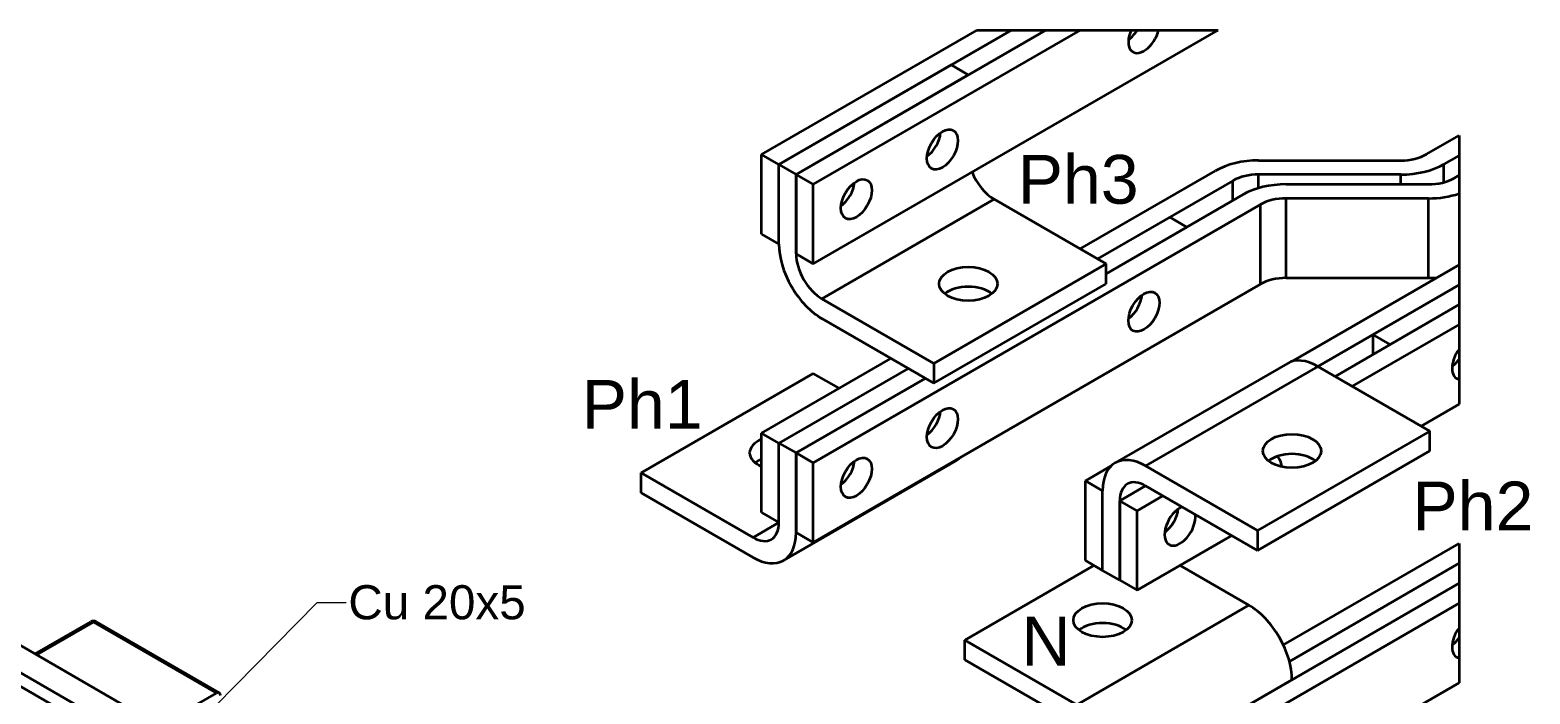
# Model space of a CAD drawing. Header units: millimetres. Extents: x -116965 to 323937, y 291661 to 566926.
# Drawn here: x -17859 to -17089, y 302800 to 303140 of the extents above; entities that cross this region are included whole.
import ezdxf

# ---------------------------------------------------------------- set-up
doc = ezdxf.new("R2010")
doc.units = ezdxf.units.MM
doc.layers.get('0').update_dxf_attribs({"lineweight": 18})
for name, color, linetype, lineweight in [('Symbols(Schneider)', 7, 'Continuous', 18), ('Visible Edges(Schneider)', 7, 'Continuous', 35), ('Visible Tangent Edges(Schneider)', 7, 'Continuous', 35)]:
    doc.layers.add(name, color=color, linetype=linetype, lineweight=lineweight)
doc.styles.add('schneder_1', font='micross.ttf')
doc.dimstyles.new('estilo_Schneider$7', dxfattribs={"dimscale": 5, "dimtxt": 3, "dimasz": 3, "dimexe": 2, "dimexo": 1, "dimgap": 0.3, "dimtad": 1, "dimtoh": 1, "dimrnd": 1e-08, "dimzin": 12, "dimtxsty": 'schneder_1', "dimblk": 'Filled-1', "dimcen": 0.09, "dimdle": 10, "dimclrd": 7, "dimclre": 7, "dimclrt": 7, "dimadec": 1, "dimazin": 3, "dimtfac": 0.5, "dimtdec": 3, "dimtmove": 0, "dimatfit": 3, "dimldrblk": 'Filled-1', "dimfxl": 1, "dimtolj": 1, "dimlwd": 15, "dimlwe": 25, "dimarcsym": 0})

# ---------------------------------------------------------------- blocks, each defined once
blk = doc.blocks.new('Filled-1')
at = {"color": 0}
for p, q in [((0, 0), (-1, 0.167)), ((-1, 0.167), (-1, -0.167)), ((-1, 0), (0, 0)), ((-1, -0.167), (0, 0))]:
    blk.add_line(p, q, dxfattribs=at)
at = {"color": 0, "flags": 128}
blk.add_lwpolyline([(-1, -0.167), (0, 0), (-1, 0.167), (-1, -0.167)], dxfattribs=at)
at = {"color": 0}
blk.add_solid([(-1, -0.167), (0, 0), (-1, 0.167), (-1, -0.167)], dxfattribs=at)

msp = doc.modelspace()

# ---------------------------------------------------------------- linework, layer by layer
at = {"layer": 'Visible Edges(Schneider)'}
for p, q in [((-17483.598181, 303076.529938), (-17373.053016, 303140.353219)), ((-17355.375346, 303140.353219), (-17474.759347, 303071.426834)), ((-17465.920512, 303066.323731), (-17337.697677, 303140.353219)), ((-17320.020008, 303140.353219), (-17457.081677, 303061.220627)), ((-17457.081677, 303020.395798), (-17249.309329, 303140.353219)), ((-17474.759347, 303071.426834), (-17386.370999, 303122.45787)), ((-17465.920512, 303066.32373), (-17377.532164, 303117.354767)), ((-17377.532164, 303117.354767), (-17386.370999, 303122.45787)), ((-17142.230713, 303076.638738), (-17125.539054, 303086.275671)), ((-17474.759347, 303071.426834), (-17483.598181, 303076.529938)), ((-17483.598181, 303035.705109), (-17483.598181, 303076.529938)), ((-17474.759347, 303071.426834), (-17465.920512, 303066.32373)), ((-17474.759347, 303030.602005), (-17474.759347, 303071.426834)), ((-17474.759347, 303030.602005), (-17474.759347, 303071.426834)), ((-17228.469935, 303073.468076), (-17155.488965, 303073.468076)), ((-17125.539054, 303076.069464), (-17133.391878, 303071.535634)), ((-17465.920512, 303025.498902), (-17465.920512, 303066.323731)), ((-17457.081677, 303061.220627), (-17465.920512, 303066.323731)), ((-17465.920512, 303066.32373), (-17465.920512, 303025.498901)), ((-17320.079738, 303028.050453), (-17250.567022, 303068.183639)), ((-17241.728187, 303063.080535), (-17311.240904, 303022.94735)), ((-17155.488965, 303066.251197), (-17228.469935, 303066.251197)), ((-17128.088577, 303064.391289), (-17125.539054, 303065.863257)), ((-17457.081677, 303020.395798), (-17457.081677, 303061.220627)), ((-17306.821486, 303015.292694), (-17236.424886, 303055.93619)), ((-17214.327799, 303061.220627), (-17141.346829, 303061.220627)), ((-17227.586052, 303050.833086), (-17457.081677, 302918.333725)), ((-17306.821486, 303020.395798), (-17364.273912, 303053.565971)), ((-17141.346829, 303054.003749), (-17214.327799, 303054.003749)), ((-17274.117797, 303044.380385), (-17311.240904, 303022.94735)), ((-17306.821486, 303015.292694), (-17265.278963, 303039.277281)), ((-17265.278963, 303039.277281), (-17274.117797, 303044.380385)), ((-17483.598181, 303035.705109), (-17474.759347, 303030.602005)), ((-17465.920512, 303025.498902), (-17457.081677, 303020.395798)), ((-17395.209834, 302969.364761), (-17306.821486, 303020.395798)), ((-17306.821486, 303010.18959), (-17306.821486, 303020.395798)), ((-17211.362071, 302970.385382), (-17125.539054, 303019.935324)), ((-17457.081677, 302877.508896), (-17227.586052, 303010.008257)), ((-17395.209834, 302959.158554), (-17306.821486, 303010.18959)), ((-17214.327799, 303013.17892), (-17141.346829, 303013.17892)), ((-17125.539054, 303009.729116), (-17198.103819, 302967.83383)), ((-17125.539054, 303009.729116), (-17169.819547, 302984.163762)), ((-17452.66226, 303002.534935), (-17395.209834, 302969.364761)), ((-17189.264984, 302962.730727), (-17125.539054, 302999.522909)), ((-17160.980713, 302979.060658), (-17125.539054, 302999.522909)), ((-17395.209834, 302959.158554), (-17452.66226, 302992.328728)), ((-17125.539054, 302989.316702), (-17180.426149, 302957.627623)), ((-17160.980713, 302979.060658), (-17169.819547, 302984.163762)), ((-17169.819547, 302984.163762), (-17169.819547, 302973.957555)), ((-17483.598181, 302933.643036), (-17417.306921, 302971.916313)), ((-17457.081677, 302964.261658), (-17545.470025, 302913.230621)), ((-17408.468086, 302966.81321), (-17474.759347, 302928.539932)), ((-17408.468086, 302966.81321), (-17474.759347, 302928.539932)), ((-17443.823425, 302956.607002), (-17457.081677, 302964.261658)), ((-17395.209834, 302969.364761), (-17395.209834, 302959.158554)), ((-17213.728819, 302969.381606), (-17302.117166, 302918.35057)), ((-17140.651393, 302934.663657), (-17198.103819, 302967.83383)), ((-17399.629251, 302961.710106), (-17465.920512, 302923.436829)), ((-17465.920512, 302923.436829), (-17399.629251, 302961.710106)), ((-17145.07081, 302937.215209), (-17125.539054, 302948.491873)), ((-17449.871435, 302585.558135), (-18057.983267, 302936.651665)), ((-17474.759347, 302928.539932), (-17483.598181, 302933.643036)), ((-17483.598181, 302892.818207), (-17483.598181, 302933.643036)), ((-17140.651393, 302934.663657), (-17229.03974, 302883.63262)), ((-17140.651393, 302924.457449), (-17140.651393, 302934.663657)), ((-17474.759347, 302887.715103), (-17474.759347, 302928.539932)), ((-17474.759347, 302928.539932), (-17465.920512, 302923.436829)), ((-17474.759347, 302887.715103), (-17474.759347, 302928.539932)), ((-17465.920512, 302923.436829), (-17465.920512, 302882.612)), ((-17457.081677, 302918.333725), (-17465.920512, 302923.436829)), ((-17465.920512, 302882.612), (-17465.920512, 302923.436829)), ((-17140.651393, 302924.457449), (-17229.03974, 302873.426413)), ((-17384.004251, 302919.337501), (-17472.392599, 302868.306465)), ((-17457.081677, 302877.508896), (-17457.081677, 302918.333725)), ((-17317.428088, 302909.148139), (-17304.169836, 302916.802794)), ((-17286.492166, 302916.802794), (-17229.03974, 302883.63262)), ((-17545.470025, 302903.024414), (-17545.470025, 302913.230621)), ((-17545.470025, 302913.230621), (-17488.017599, 302880.060448)), ((-17308.589253, 302904.045035), (-17317.428088, 302909.148139)), ((-17317.428088, 302868.323309), (-17317.428088, 302909.148139)), ((-17488.017599, 302869.854241), (-17545.470025, 302903.024414)), ((-17308.589253, 302863.220206), (-17308.589253, 302904.045035)), ((-17308.589253, 302863.220206), (-17308.589253, 302904.045035)), ((-17299.750418, 302898.941931), (-17286.492166, 302906.596587)), ((-17277.653332, 302901.493483), (-17290.911584, 302893.838828)), ((-17229.03974, 302873.426413), (-17286.492166, 302906.596587)), ((-17483.598181, 302892.818207), (-17474.759347, 302887.715103)), ((-17299.750418, 302898.941931), (-17299.750418, 302858.117102)), ((-17290.911584, 302893.838828), (-17299.750418, 302898.941931)), ((-17299.750418, 302858.117102), (-17299.750418, 302898.941931)), ((-17290.911584, 302853.013999), (-17290.911584, 302893.838828)), ((-17465.920512, 302882.612), (-17457.081677, 302877.508896)), ((-17290.911584, 302853.013999), (-17242.297993, 302881.081069)), ((-17229.03974, 302883.63262), (-17229.03974, 302873.426413)), ((-17215.781488, 302824.946929), (-17125.539054, 302877.048422)), ((-17379.299931, 302827.49848), (-17313.00867, 302865.771758)), ((-17317.428088, 302868.323309), (-17308.589253, 302863.220206)), ((-17299.750418, 302858.117102), (-17308.589253, 302863.220206)), ((-17233.459158, 302845.359343), (-17268.814497, 302865.771758)), ((-17125.539054, 302866.842215), (-17212.680992, 302816.530793)), ((-17299.750418, 302858.117102), (-17290.911584, 302853.013999)), ((-17299.750418, 302756.05503), (-17125.539054, 302856.636008)), ((-17125.539054, 302846.4298), (-17290.911584, 302750.951926)), ((-17856.559958, 302820.359863), (-17828.008785, 302836.843891)), ((-17825.151642, 302836.843891), (-17762.017108, 302800.393151)), ((-17379.299931, 302817.292273), (-17379.299931, 302827.49848)), ((-17379.299931, 302827.49848), (-17321.847505, 302794.328307)), ((-17321.847505, 302784.1221), (-17379.299931, 302817.292273)), ((-17792.588586, 302783.425975), (-17763.445679, 302800.25164)), ((-17290.911584, 302710.127097), (-17125.539054, 302805.604971))]:
    msp.add_line(p, q, dxfattribs=at)
msp.add_arc((-17826.580213, 302834.369533), 2.857143, 60.000000019, 120, dxfattribs=at)
for centre, major_axis, ratio, start_param, end_param in [((-17287.37605, 303138.787802), (-5.625, -9.742786), 0.5773502692, 4.8811138451, 8.328757878), ((-17296.214884, 303143.890906), (-5.625, -9.742786), 0.5773502692, 0.9037851829, 1.5408675733), ((-17296.214884, 303143.890906), (5.625, 9.742786), 0.5773502692, 4.0453778389, 4.6824602083), ((-17399.629251, 303084.184593), (-5.625, -9.742786), 0.5773502692, 0.9037851824, 2.2378074929), ((-17399.629251, 303084.184593), (5.625, 9.742786), 0.5773502692, 4.0453778389, 5.3794001219), ((-17228.469935, 303055.42588), (31.25, 0), 0.5773502694, 1.5707963266, 2.35619449), ((-17155.488965, 303084.293393), (18.75, 0), 0.5773502694, 4.7123889802, 5.4977871438), ((-17155.488965, 303084.293393), (-31.25, 0), 0.5773502694, 1.5707963266, 2.35619449), ((-17443.823425, 303058.669075), (-5.625, -9.742786), 0.5773502692, 0.9037851821, 2.2378074948), ((-17443.823425, 303058.669075), (5.625, 9.742786), 0.5773502692, 4.0453778389, 5.3794001219), ((-17364.273912, 303068.875282), (-9.375, 16.237976), 0.577350269, 1.3328551917, 2.35619449), ((-17228.469935, 303055.42588), (-18.75, 0), 0.5773502694, 4.7123889802, 5.4977871438), ((-17141.346829, 303072.045945), (18.75, 0), 0.5773502692, 4.7123889804, 5.4977871438), ((-17214.327799, 303043.178431), (31.25, 0), 0.5773502692, 1.5707963268, 2.3561944902), ((-17141.346829, 303072.045945), (-31.25, 0), 0.5773502692, 1.5707963268, 2.101161968), ((-17214.327799, 303043.178431), (-18.75, 0), 0.5773502692, 4.7123889804, 5.4977871438), ((-17452.66226, 303017.844246), (-15.625, 27.063294), 0.577350269, 0.7853981632, 2.35619449), ((-17452.66226, 303017.844246), (9.375, -16.237976), 0.577350269, 3.9269908168, 5.4977871436), ((-17377.532164, 302999.983383), (-15, 0), 0.5773502694, 3.7717298993, 5.6530480615), ((-17214.327799, 303002.353602), (18.75, 0), 0.5773502692, 1.5707963268, 2.3561944902), ((-17141.346829, 303031.221115), (31.25, 0), 0.5773502692, 4.7123889804, 4.8542860464), ((-17296.214884, 303001.004004), (-5.625, -9.742786), 0.5773502692, 0.9037851829, 2.2378074883), ((-17296.214884, 303001.004004), (5.625, 9.742786), 0.5773502692, 4.0453778389, 5.3794001219), ((-17198.103819, 302942.318312), (-15.625, 27.063294), 0.577350269, 5.4977871436, 6.2831853072), ((-17121.205956, 302971.406003), (-5.625, -9.742786), 0.5773502692, 4.5030276264, 6.4925466612), ((-17130.044791, 302976.509107), (-5.625, -9.742786), 0.5773502692, 0.9037851829, 1.3875371114), ((-17130.044791, 302976.509107), (5.625, 9.742786), 0.5773502692, 4.0453778389, 4.529129765), ((-17399.629251, 302941.297691), (-5.625, -9.742786), 0.5773502692, 0.9037851824, 2.2378074929), ((-17399.629251, 302941.297692), (5.625, 9.742786), 0.5773502692, 4.0453778389, 5.3794001219), ((-17474.759347, 302923.436829), (-15, 0), 0.5773502694, 5.3425262276, 7.2238443868), ((-17286.492166, 302891.287276), (-15.625, 27.063294), 0.577350269, 5.4977871436, 7.0685834704), ((-17474.759347, 302913.230621), (-15, 0), 0.5773502694, 5.3425262276, 5.6530480615), ((-17443.823425, 302915.782173), (-5.625, -9.742786), 0.5773502692, 0.9037851821, 2.2378074948), ((-17443.823425, 302915.782173), (5.625, 9.742786), 0.5773502692, 4.0453778389, 5.3794001219), ((-17399.629251, 302946.400795), (15.625, -27.063294), 0.577350269, 0, 0.141897096), ((-17211.362071, 302914.251242), (-15, 0), 0.5773502694, 3.7717298993, 5.6530480615), ((-17224.620323, 302911.699691), (5.625, 9.742786), 0.5773502692, 5.5047757846, 6.3358139529), ((-17286.492166, 302891.287276), (-9.375, 16.237976), 0.577350269, 5.4977871436, 7.0685834704), ((-17268.814497, 302886.184172), (-5.625, -9.742786), 0.5773502692, 3.8086038274, 8.757766787), ((-17277.653331, 302891.287276), (-5.625, -9.742786), 0.5773502692, 0.9037851821, 2.2378074948), ((-17277.653331, 302891.287276), (5.625, 9.742786), 0.5773502692, 4.0453778389, 5.3794001219), ((-17488.017599, 302895.369759), (9.375, -16.237976), 0.577350269, 5.4977871436, 7.0685834704), ((-17488.017599, 302895.369759), (15.625, -27.063294), 0.577350269, 5.4977871436, 7.0685834704), ((-17233.459158, 302819.843825), (-15.625, 27.063294), 0.577350269, 3.9269908168, 5.4977871436), ((-17308.589253, 302827.49848), (-15, 0), 0.5773502694, 3.7717298993, 5.6530480615), ((-17121.205956, 302828.519101), (-5.625, -9.742786), 0.5773502692, 4.5030276328, 6.4925466547), ((-17130.044791, 302833.622205), (5.625, 9.742786), 0.5773502692, 4.0453778389, 4.5291297585), ((-17763.445679, 302797.918793), (1.428571, 2.474358), 0.5773502694, 5.4977871436, 7.0685834704)]:
    msp.add_ellipse(centre, major_axis=major_axis, ratio=ratio, start_param=start_param, end_param=end_param, dxfattribs=at)
for centre, major_axis, ratio in [((-17390.790416, 303079.08149), (5.625, 9.742786), 0.5773502692), ((-17434.98459, 303053.565971), (5.625, 9.742786), 0.5773502692), ((-17377.532164, 303010.18959), (15, 0), 0.5773502694), ((-17287.37605, 302995.9009), (5.625, 9.742786), 0.5773502692), ((-17390.790416, 302936.194588), (5.625, 9.742786), 0.5773502692), ((-17211.362071, 302924.457449), (-15, 0), 0.5773502694), ((-17434.98459, 302910.67907), (5.625, 9.742786), 0.5773502692), ((-17308.589253, 302837.704688), (15, 0), 0.5773502694)]:
    msp.add_ellipse(centre, major_axis=major_axis, ratio=ratio, dxfattribs=at)
at = {"layer": 'Visible Tangent Edges(Schneider)'}
for p, q in [((-17373.053016, 303140.353219), (-17355.375346, 303140.353219)), ((-17355.375346, 303140.353219), (-17337.697677, 303140.353219)), ((-17337.697677, 303140.353219), (-17320.020008, 303140.353219)), ((-17320.020008, 303140.353219), (-17293.865754, 303140.353219)), ((-17293.865754, 303140.353219), (-17290.760728, 303140.353219)), ((-17290.760728, 303140.353219), (-17279.801793, 303140.353219)), ((-17279.801793, 303140.353219), (-17249.309329, 303140.353219)), ((-17125.539054, 303086.275671), (-17125.539054, 303076.069464)), ((-17133.391878, 303062.243203), (-17133.391878, 303071.535634)), ((-17125.539054, 303076.069464), (-17125.539054, 303065.863257)), ((-17241.728187, 303052.874328), (-17241.728187, 303063.080535)), ((-17228.469935, 303059.267377), (-17228.469935, 303066.251197)), ((-17155.488965, 303061.220627), (-17155.488965, 303066.251197)), ((-17125.539054, 303065.863257), (-17125.539054, 303056.482346)), ((-17125.539054, 303056.482346), (-17125.539054, 303019.935324)), ((-17452.66226, 303002.534935), (-17364.273912, 303053.565971)), ((-17227.586052, 303010.008257), (-17227.586052, 303050.833086)), ((-17214.327799, 303013.17892), (-17214.327799, 303054.003749)), ((-17141.346829, 303013.17892), (-17141.346829, 303054.003749)), ((-17125.539054, 303019.935324), (-17125.539054, 303009.729116)), ((-17125.539054, 303009.729116), (-17125.539054, 302999.522909)), ((-17125.539054, 302999.522909), (-17125.539054, 302989.316702)), ((-17125.539054, 302989.316702), (-17125.539054, 302976.607578)), ((-17125.539054, 302976.607578), (-17125.539054, 302971.540414)), ((-17125.539054, 302971.540414), (-17125.539054, 302961.200997)), ((-17198.103819, 302967.83383), (-17286.492166, 302916.802794)), ((-17125.539054, 302961.200997), (-17125.539054, 302948.491873)), ((-18070.105097, 302929.653123), (-17461.993266, 302578.559593)), ((-17286.492166, 302906.596587), (-17299.750418, 302898.941931)), ((-17474.759347, 302887.715103), (-17488.017599, 302880.060448)), ((-17125.539054, 302877.048422), (-17125.539054, 302866.842215)), ((-17125.539054, 302866.842215), (-17125.539054, 302856.636008)), ((-17125.539054, 302856.636008), (-17125.539054, 302846.4298)), ((-17774.130402, 302751.773511), (-17940.805572, 302848.003465)), ((-17125.539054, 302846.4298), (-17125.539054, 302833.720676)), ((-17321.847505, 302794.328307), (-17233.459158, 302845.359343)), ((-17855.72312, 302819.876715), (-17826.580213, 302836.70238)), ((-17826.580213, 302836.70238), (-17763.445679, 302800.25164)), ((-17125.539054, 302833.720676), (-17125.539054, 302828.653513)), ((-17125.539054, 302828.653513), (-17125.539054, 302818.314096)), ((-17125.539054, 302818.314096), (-17125.539054, 302805.604971)), ((-17299.750418, 302756.05503), (-17211.362071, 302807.086066))]:
    msp.add_line(p, q, dxfattribs=at)
for major_axis, ratio, start_param, end_param in [((-1.428571, 2.474358), 0.5773502692, 5.4977871441, 6.2831853072), ((1.428571, 2.474358), 0.5773502694, 0, 0.7853981632)]:
    msp.add_ellipse((-17826.580213, 302834.369533), major_axis=major_axis, ratio=ratio, start_param=start_param, end_param=end_param, dxfattribs=at)

# ---------------------------------------------------------------- texts
at = {"layer": 'Symbols(Schneider)', "color": 7, "attachment_point": 5, "style": 'schneder_1'}
for s, insert, char_height, width in [('{\\fMicrosoft Sans Serif|b0|i0;\\H25.0000;Ph3}', (-17321.139527, 303063.617007), 25, 62.14285493), ('{\\fMicrosoft Sans Serif|b0|i0;\\H25.0000;Ph1}', (-17544.961739, 302948.349889), 25, 62.14285493), ('{\\fMicrosoft Sans Serif|b0|i0;\\H25.0000;Ph2}', (-17118.479343, 302896.275545), 25, 62.14285493), ('{\\fMicrosoft Sans Serif|b0|i0;\\H17.5000;Cu 20x5}', (-17650.254226, 302846.749195), 17.4999997, 90.15516639), ('{\\fMicrosoft Sans Serif|b0|i0;\\H25.0000;N}', (-17337.588307, 302826.925147), 25, 25.21235347)]:
    msp.add_mtext(s, dxfattribs=dict(at, insert=insert, char_height=char_height, width=width))

# ---------------------------------------------------------------- leaders
at = {"layer": 'Symbols(Schneider)', "color": 7, "linetype": 'Continuous', "lineweight": 18, "annotation_type": 0, "has_hookline": 1, "hookline_direction": 0, "text_width": 88.634038}
msp.add_leader([(-17887.522518, 302668.21034), (-17711.831809, 302846.749195), (-17696.831809, 302846.749195)], dimstyle='estilo_Schneider$7', override={"dimtad": 0}, dxfattribs=at)

doc.saveas('drawing.dxf')
